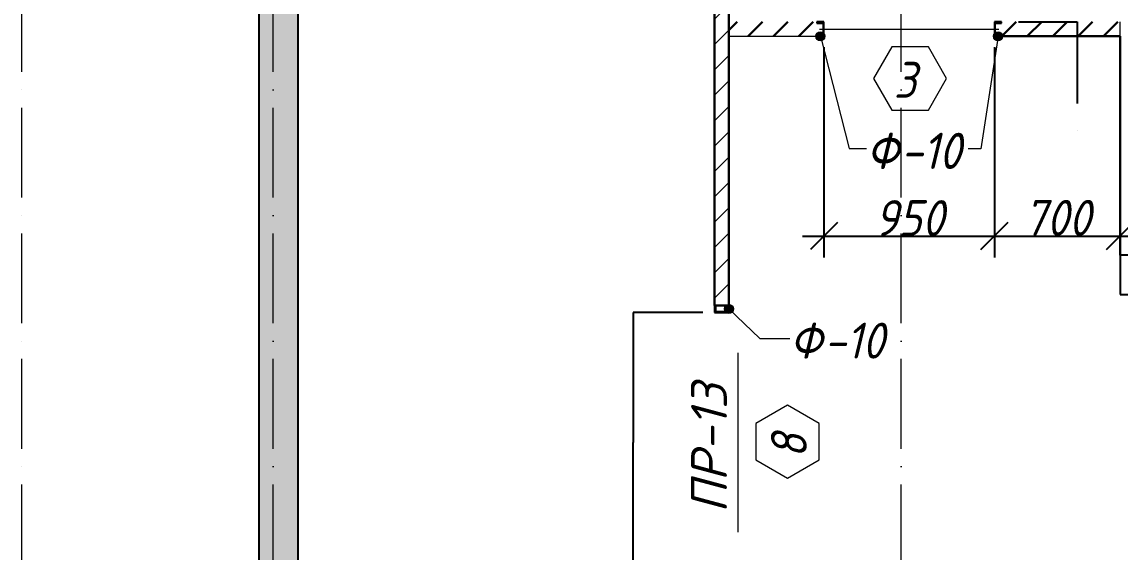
# Model space of a CAD drawing. Header units: millimetres. Extents: x 12986 to 523328, y -9759 to 30092.
# Drawn here: x 167807 to 173927, y 3745 to 6700 of the extents above; entities that cross this region are included whole.
import ezdxf

# ---------------------------------------------------------------- set-up
doc = ezdxf.new("R2010")
doc.units = ezdxf.units.MM
doc.linetypes.add('50_200_ШТРИХ_1Т_ш5_п1_п1_', pattern=[700, 500, -100, 0, -100])
for name, color, linetype, lineweight in [('1) ПГП Зеленый', 3, 'Continuous', 30), ('2) Расчет', 1, 'Continuous', 30), ('A-ANNO-DIMS', 7, 'Continuous', 9), ('A-DOOR-IDEN', 7, 'Continuous', 9), ('A-GENM-1', 7, 'Continuous', 25), ('A-GENM-IDEN', 7, 'Continuous', 9), ('A-WALL-1', 7, 'Continuous', 25), ('A-WALL-PATT-1', 7, 'Continuous', 5), ('A-WALL-PATT-3', 250, 'Continuous', 5), ('Оси-2', 7, '50_200_ШТРИХ_1Т_ш5_п1_п1_', 9)]:
    doc.layers.add(name, color=color, linetype=linetype, lineweight=lineweight)
doc.layers.add('A-WALL-5', color=7, linetype='Continuous', lineweight=13, true_color=0x008000)
doc.layers.add('A-WALL-7', color=7, linetype='Continuous', lineweight=5, true_color=0x008000)
doc.styles.add('ISOCPEUR_I_3', font='isocpeui.ttf', dxfattribs={"width": 0.9, "height": 200})
doc.styles.add('ISOCPEUR_I_5', font='isocpeui.ttf', dxfattribs={"height": 200})
doc.dimstyles.new('ISO-2_0_0_9К_СРЕДНИЙ_7', dxfattribs={"dimscale": 304.8, "dimtxt": 199.196235, "dimasz": 0.492126, "dimexe": 0.393701, "dimexo": 0, "dimgap": 0, "dimtad": 1, "dimdec": 0, "dimzin": 0, "dimdsep": 46, "dimtxsty": 'ISOCPEUR_I_3', "dimblk1": 'OBLIQUE', "dimblk2": 'OBLIQUE', "dimsah": 1, "dimcen": 0.09, "dimdle": 0.393701, "dimazin": 0, "dimtfac": 1, "dimtdec": 4, "dimtix": 1, "dimtmove": 0, "dimatfit": 3, "dimfxl": 1, "dimtvp": 1, "dimtolj": 1, "dimtzin": 0, "dimarcsym": 2})
doc.dimstyles.get("Standard").update_dxf_attribs({"dimtxt": 0.18, "dimasz": 0.18, "dimexe": 0.18, "dimexo": 0.0625, "dimgap": 0.09, "dimtad": 0, "dimtih": 1, "dimtoh": 1, "dimdec": 4, "dimzin": 0, "dimdsep": 46, "dimtxsty": 'Standard', "dimcen": 0.09, "dimadec": 0, "dimazin": 0, "dimtfac": 1, "dimtdec": 4, "dimtofl": 0, "dimtmove": 0, "dimatfit": 3, "dimfxl": 1, "dimtolj": 1, "dimtzin": 0, "dimarcsym": 0})
pattern_1 = [(45, (61996.89, 0), (-70.71068, 70.71068), [])]

# ---------------------------------------------------------------- blocks, each defined once
blk = doc.blocks.new('Фахверк_СКБ_Швеллер - Ф-10_80х4030-26973473-АР1_Кладочный план 1 этажа')
at = {"layer": 'A-GENM-1'}
for p, q in [((165, 40), (125, 40)), ((125, 40), (125, -40)), ((129.5, 32.6), (165, 32.6)), ((129.5, -32.6), (129.5, 32.6)), ((165, 32.6), (165, 40)), ((125, -40), (165, -40)), ((165, -32.6), (129.5, -32.6)), ((165, -40), (165, -32.6))]:
    blk.add_line(p, q, dxfattribs=at)
blk = doc.blocks.new('AAR_СКБ_Марка_Двери_Перемычка и проем - Марка перемычки и проема-25306769-АР1_Кладочный план 1 этажа')
at = {"layer": 'A-DOOR-IDEN'}
for p, q in [((-5, 0), (5, 0)), ((-0.968, -0.984), (-1.986, -2.747)), ((1.067, -0.984), (-0.968, -0.984)), ((2.085, -2.747), (1.067, -0.984)), ((-1.986, -2.747), (-0.968, -4.509)), ((1.067, -4.509), (2.085, -2.747)), ((-0.968, -4.509), (1.067, -4.509))]:
    blk.add_line(p, q, dxfattribs=at)
blk = doc.blocks.new('DIMBLOCK213-АР1_Кладочный план 1 этажа')
at = {"layer": 'A-ANNO-DIMS', "color": 0, "lineweight": -2, "transparency": 16777216}
for p, q in [((171602, 5080), (171213.9, 5080)), ((171214.1, 5079.8), (171214.1, 4355.2)), ((171214.1, 3630.2), (171214.1, 4354.8)), ((171602, 3630), (171213.9, 3630))]:
    blk.add_line(p, q, dxfattribs=at)
at = {"layer": 'A-ANNO-DIMS', "color": 0, "transparency": 16777216}
for points in [[(171214.1, 5079.8), (171214.1, 5079.8), (171214.1, 5080)], [(171214.1, 3630.2), (171214.1, 3630.2), (171214.1, 3630)]]:
    blk.add_solid(points, dxfattribs=at)
at = {"layer": 'Defpoints', "color": 0, "transparency": 16777216}
for p in [(171214.1, 5080), (171602, 5080), (171602, 3630)]:
    blk.add_point(p, dxfattribs=at)
at = {"layer": 'A-ANNO-DIMS', "color": 0, "transparency": 16777216, "insert": (171214.1, 4355), "char_height": 0.18, "width": 579.201, "attachment_point": 5}
blk.add_mtext('\\A1;1450.0000', dxfattribs=at)
blk = doc.blocks.new('DIMBLOCK265-АР1_Кладочный план 1 этажа')
at = {"layer": 'A-ANNO-DIMS', "color": 0, "lineweight": -2, "transparency": 16777216}
for p, q in [((173360.4, 6700), (173688.5, 6700)), ((173688.3, 6699.8), (173688.3, 6620.2)), ((173360.4, 6620), (173688.5, 6620)), ((173688.3, 6620), (173688.3, 6246.3)), ((173688.3, 6246.3), (173688.1, 6246.3))]:
    blk.add_line(p, q, dxfattribs=at)
at = {"layer": 'A-ANNO-DIMS', "color": 0, "transparency": 16777216}
for points in [[(173688.3, 6699.8), (173688.3, 6699.8), (173688.3, 6700)], [(173688.3, 6620.2), (173688.3, 6620.2), (173688.3, 6620)]]:
    blk.add_solid(points, dxfattribs=at)
at = {"layer": 'Defpoints', "color": 0, "transparency": 16777216}
for p in [(173360.3, 6700), (173688.3, 6700), (173360.3, 6620)]:
    blk.add_point(p, dxfattribs=at)
at = {"layer": 'A-ANNO-DIMS', "color": 0, "transparency": 16777216, "insert": (173687.8, 6094.6), "char_height": 0.18, "width": 303.391, "attachment_point": 1, "rotation": 90, "line_spacing_factor": 1.149209}
blk.add_mtext('\\A1;80.0000', dxfattribs=at)
blk = doc.blocks.new('_Oblique')
at = {"color": 0, "linetype": 'ByBlock', "lineweight": -2}
blk.add_line((-0.5, -0.5), (0.5, 0.5), dxfattribs=at)
blk = doc.blocks.new('DIMBLOCK869-АР1_Кладочный план 1 этажа')
at = {"layer": 'A-ANNO-DIMS', "color": 0, "lineweight": -2, "transparency": 16777216}
for p, q in [((172276.9, 6560), (172276.9, 5386.8)), ((173226.9, 6560), (173226.9, 5386.8)), ((172156.9, 5506.8), (173346.9, 5506.8))]:
    blk.add_line(p, q, dxfattribs=at)
at = {"layer": 'Defpoints', "color": 0, "transparency": 16777216}
for p in [(172276.9, 6560), (173226.9, 6560), (173226.9, 5506.8)]:
    blk.add_point(p, dxfattribs=at)
at = {"layer": 'A-ANNO-DIMS', "color": 0, "lineweight": -2, "transparency": 16777216, "xscale": 150, "yscale": 150, "zscale": 150, "rotation": 180}
blk.add_blockref('_Oblique', (172276.9, 5506.8), dxfattribs=at)
at = {"layer": 'A-ANNO-DIMS', "color": 0, "lineweight": -2, "transparency": 16777216, "xscale": 150, "yscale": 150, "zscale": 150}
blk.add_blockref('_Oblique', (173226.9, 5506.8), dxfattribs=at)
at = {"layer": 'A-ANNO-DIMS', "color": 0, "transparency": 16777216, "insert": (172751.9, 5606.8), "char_height": 200, "width": 455.087, "attachment_point": 5, "style": 'ISOCPEUR_I_3'}
blk.add_mtext('\\A1;950', dxfattribs=at)
blk = doc.blocks.new('DIMBLOCK870-АР1_Кладочный план 1 этажа')
at = {"layer": 'A-ANNO-DIMS', "color": 0, "lineweight": -2, "transparency": 16777216}
for p, q in [((173226.9, 6560), (173226.9, 5386.8)), ((173926.9, 5612.9), (173926.9, 5386.8)), ((173106.9, 5506.8), (174046.9, 5506.8))]:
    blk.add_line(p, q, dxfattribs=at)
at = {"layer": 'Defpoints', "color": 0, "transparency": 16777216}
for p in [(173226.9, 6560), (173926.9, 5612.9), (173926.9, 5506.8)]:
    blk.add_point(p, dxfattribs=at)
at = {"layer": 'A-ANNO-DIMS', "color": 0, "lineweight": -2, "transparency": 16777216, "xscale": 150, "yscale": 150, "zscale": 150, "rotation": 180}
blk.add_blockref('_Oblique', (173226.9, 5506.8), dxfattribs=at)
at = {"layer": 'A-ANNO-DIMS', "color": 0, "lineweight": -2, "transparency": 16777216, "xscale": 150, "yscale": 150, "zscale": 150}
blk.add_blockref('_Oblique', (173926.9, 5506.8), dxfattribs=at)
at = {"layer": 'A-ANNO-DIMS', "color": 0, "transparency": 16777216, "insert": (173576.9, 5608.1), "char_height": 200, "width": 455.087, "attachment_point": 5, "style": 'ISOCPEUR_I_3'}
blk.add_mtext('\\A1;700', dxfattribs=at)

msp = doc.modelspace()

# ---------------------------------------------------------------- hatches: boundary and pattern name
at = {"layer": '1) ПГП Зеленый'}
h = msp.add_hatch(dxfattribs=at)
h.set_pattern_fill('FP_15', color=256, style=0, pattern_type=2)
h.set_pattern_definition(pattern_1)
h.paths.add_polyline_path([(173926.89323, 6620.00001), (173926.89323, 6700.00001), (173266.89328, 6700.00001), (173266.89328, 6692.60001), (173231.39328, 6692.60001), (173231.39328, 6627.40001), (173266.89328, 6627.40001), (173266.89328, 6620.00001), (173275.54193, 6620.00001)], flags=0)
h.paths.add_polyline_path([(171746.89323, 6620.00001), (172236.89328, 6620.00001), (172236.89328, 6627.40001), (172272.39328, 6627.40001), (172272.39328, 6692.60001), (172236.89328, 6692.60001), (172236.89328, 6700.00001), (171746.89323, 6700.00001)], flags=0)
at = {"layer": 'A-GENM-IDEN'}
h = msp.add_hatch(color=256, dxfattribs=at)
edge = h.paths.add_edge_path(flags=0)
edge.add_arc((172256.89328, 6620.00001), 25, 0, 360)
h = msp.add_hatch(color=256, dxfattribs=at)
edge = h.paths.add_edge_path(flags=0)
edge.add_arc((173246.89328, 6620.00001), 25, 0, 360)
h = msp.add_hatch(color=256, dxfattribs=at)
edge = h.paths.add_edge_path(flags=0)
edge.add_arc((171746.89323, 5100.00001), 25, 0, 360)
at = {"layer": 'A-WALL-PATT-1'}
h = msp.add_hatch(dxfattribs=at)
h.set_pattern_fill('FP_1', color=256, style=0, pattern_type=2)
h.set_pattern_definition([(45, (61996.89, 0), (-57.024626, 57.024626), []), (45, (62053.92, 0), (-57.024626, 57.024626), [100.806, -20.161, 3.353, -16.808])])
h.paths.add_polyline_path([(169326.89328, 2400), (169346.89328, 2400), (169346.89328, 10600.00001), (169126.89328, 10600.00001), (169126.89328, 2400)], flags=0)
at = {"layer": 'A-WALL-PATT-3'}
h = msp.add_hatch(dxfattribs=at)
h.set_pattern_fill('FP_15', color=256, style=0, pattern_type=2)
h.set_pattern_definition(pattern_1)
h.paths.add_polyline_path([(171746.89323, 100.00001), (171746.89323, 3590.00001), (171739.49323, 3590.00001), (171739.49323, 3625.50001), (171674.29323, 3625.50001), (171674.29323, 3590.00001), (171666.89323, 3590.00001), (171666.89323, 100.00001)], flags=0)
h.paths.add_polyline_path([(171739.49323, 5084.50001), (171739.49323, 5120.00001), (171746.89323, 5120.00001), (171746.89323, 10400.00001), (171666.89323, 10400.00001), (171666.89323, 5120.00001), (171674.29323, 5120.00001), (171674.29323, 5084.50001)], flags=0)

# ---------------------------------------------------------------- linework, layer by layer
at = {"layer": '1) ПГП Зеленый'}
msp.add_line((173266.89328, 6620.00001), (173926.89323, 6620.00001), dxfattribs=at)
msp.add_lwpolyline([(171666.89323, 10400.00001), (171746.89323, 10400.00001), (171746.89323, 5120.00001), (171666.89323, 5120.00001)], close=True, dxfattribs=at)
at = {"layer": '2) Расчет'}
msp.add_line((173926.89323, 6620.00001), (173926.89323, 5400.00001), dxfattribs=at)
at = {"layer": 'A-GENM-IDEN'}
for p, q in [((172256.89328, 6620.00001), (172417.3322, 5994.75107)), ((173246.89328, 6620.00001), (173150.34475, 5992.74406)), ((172417.3322, 5994.75107), (172514.19692, 5994.75107)), ((173150.34475, 5992.74406), (173079.60015, 5992.74406)), ((171746.89323, 5100.00001), (171919.7237, 4935.85992)), ((171919.7237, 4935.85992), (172086.6509, 4935.85992))]:
    msp.add_line(p, q, dxfattribs=at)
for centre in [(172256.89328, 6620.00001), (173246.89328, 6620.00001), (171746.89323, 5100.00001)]:
    msp.add_circle(centre, 25, dxfattribs=at)
at = {"layer": 'A-WALL-1'}
for p, q in [((169126.89328, 10600.00001), (169126.89328, 2400)), ((169346.89328, 2400), (169346.89328, 10600.00001)), ((179436.89328, 5400.00001), (173926.89323, 5400.00001)), ((173926.89323, 5400.00001), (173926.89323, 5180.00001)), ((173926.89323, 5180.00001), (179436.89328, 5180.00001))]:
    msp.add_line(p, q, dxfattribs=at)
at = {"layer": 'A-WALL-5'}
for p, q in [((171666.89323, 10400.00001), (171666.89323, 5120.00001)), ((171746.89323, 6620.00001), (172236.89328, 6620.00001)), ((171746.89323, 5120.00001), (171746.89323, 6620.00001))]:
    msp.add_line(p, q, dxfattribs=at)
at = {"layer": 'A-WALL-7'}
msp.add_line((173926.89323, 6620.00001), (173926.89323, 6700.00001), dxfattribs=at)
at = {"layer": 'Оси-2'}
for p, q in [((167806.89325, -4080), (167806.89325, 28636.94316)), ((169206.89325, -4080), (169206.89325, 28636.94316)), ((172706.89325, -4080), (172706.89325, 28636.94316))]:
    msp.add_line(p, q, dxfattribs=at)

# ---------------------------------------------------------------- block references
at = {"layer": 'A-DOOR-IDEN', "xscale": 99.99999999999993, "yscale": 99.99999999999993, "zscale": 99.99999999999993}
msp.add_blockref('AAR_СКБ_Марка_Двери_Перемычка и проем - Марка перемычки и проема-25306769-АР1_Кладочный план 1 этажа', (172751.89328, 6660.00001), dxfattribs=at)
at = {"layer": 'A-DOOR-IDEN', "xscale": 99.99999999999993, "yscale": 99.99999999999993, "zscale": 99.99999999999993, "rotation": 89.99999999999999}
msp.add_blockref('AAR_СКБ_Марка_Двери_Перемычка и проем - Марка перемычки и проема-25306769-АР1_Кладочный план 1 этажа', (171798.82792, 4355.00001), dxfattribs=at)
at = {"layer": 'A-GENM-1'}
for p, rotation in [((172401.89328, 6660.00001), 180), ((171706.89323, 4955.00001), 89.99999999999991)]:
    msp.add_blockref('Фахверк_СКБ_Швеллер - Ф-10_80х4030-26973473-АР1_Кладочный план 1 этажа', p, dxfattribs=dict(at, rotation=rotation))
msp.add_blockref('Фахверк_СКБ_Швеллер - Ф-10_80х4030-26973473-АР1_Кладочный план 1 этажа', (173101.89328, 6660.00001), dxfattribs=at)

# ---------------------------------------------------------------- texts
at = {"layer": 'A-DOOR-IDEN', "insert": (172665.69476, 6477.35864), "char_height": 200, "width": 158.734125, "attachment_point": 1, "style": 'ISOCPEUR_I_3'}
msp.add_mtext('\\fISOCPEUR|b0|i1|c204|p34|;\\W.9;3', dxfattribs=at)
at = {"layer": 'A-DOOR-IDEN', "insert": (171981.46929, 4268.80148), "char_height": 200, "width": 158.734125, "attachment_point": 1, "rotation": 90, "style": 'ISOCPEUR_I_3'}
msp.add_mtext('\\fISOCPEUR|b0|i1|c204|p34|;\\W.9;8', dxfattribs=at)
at = {"layer": 'A-GENM-IDEN', "char_height": 200, "attachment_point": 1, "style": 'ISOCPEUR_I_3'}
for s, insert, width in [('\\fISOCPEUR|b0|i1|c204|p34|;\\W.9;Ф', (172514.19692, 6082.36565), 230.886), ('\\fISOCPEUR|b0|i1|c204|p34|;\\W.9;Ф', (172514.19692, 6080.35864), 230.886), ('-10', (172704.69692, 6082.36565), 432.91125), ('-10', (172704.69692, 6080.35864), 432.91125), ('\\fISOCPEUR|b0|i1|c204|p34|;\\W.9;Ф', (172086.6509, 5023.47451), 230.886), ('-10', (172277.1509, 5023.47451), 432.91125)]:
    msp.add_mtext(s, dxfattribs=dict(at, insert=insert, width=width))
at = {"layer": 'A-GENM-IDEN', "char_height": 200, "attachment_point": 1, "rotation": 90, "style": 'ISOCPEUR_I_5'}
for s, insert, width in [('-13', (171536.35395, 4306.17341), 481.0125), ('ПР', (171536.35395, 3962.21507), 416.8775)]:
    msp.add_mtext(s, dxfattribs=dict(at, insert=insert, width=width))

# ---------------------------------------------------------------- dimensions: what is measured, and where the dimension line sits
at = {"layer": 'A-ANNO-DIMS'}
dim = msp.add_linear_dim(base=(173688.31371, 6700.00001), p1=(173360.34344, 6620.00001), p2=(173360.34344, 6700.00001), angle=90, dimstyle='Standard', dxfattribs=at)
dim.commit()
dim.dimension.update_dxf_attribs({"geometry": 'DIMBLOCK265-АР1_Кладочный план 1 этажа', "text_midpoint": (173687.92371, 6246.28451), "dimtype": 160, "text_rotation": 90})
for base, p1, p2, override, picture, middle in [((173226.89328, 5506.78625), (172276.89328, 6560.00001), (173226.89328, 6560.00001), {"dimpost": '<>', "dimfxl": 950}, 'DIMBLOCK869-АР1_Кладочный план 1 этажа', (172751.89328, 5606.78625)), ((173926.89323, 5506.78625), (173226.89328, 6560.00001), (173926.89323, 5612.85226), {"dimpost": '<>', "dimfxl": 1177.747333}, 'DIMBLOCK870-АР1_Кладочный план 1 этажа', (173576.89325, 5608.07412))]:
    dim = msp.add_linear_dim(base=base, p1=p1, p2=p2, dimstyle='ISO-2_0_0_9К_СРЕДНИЙ_7', override=override, dxfattribs=at)
    dim.commit()
    dim.dimension.update_dxf_attribs({"geometry": picture, "text_midpoint": middle})
dim = msp.add_linear_dim(base=(171214.0909, 5080.00001), p1=(171602.03411, 3630.00001), p2=(171602.03411, 5080.00001), angle=90, dimstyle='Standard', dxfattribs=at)
dim.commit()
dim.dimension.update_dxf_attribs({"geometry": 'DIMBLOCK213-АР1_Кладочный план 1 этажа', "text_midpoint": (171214.0909, 4355.00001)})

doc.saveas('drawing.dxf')
